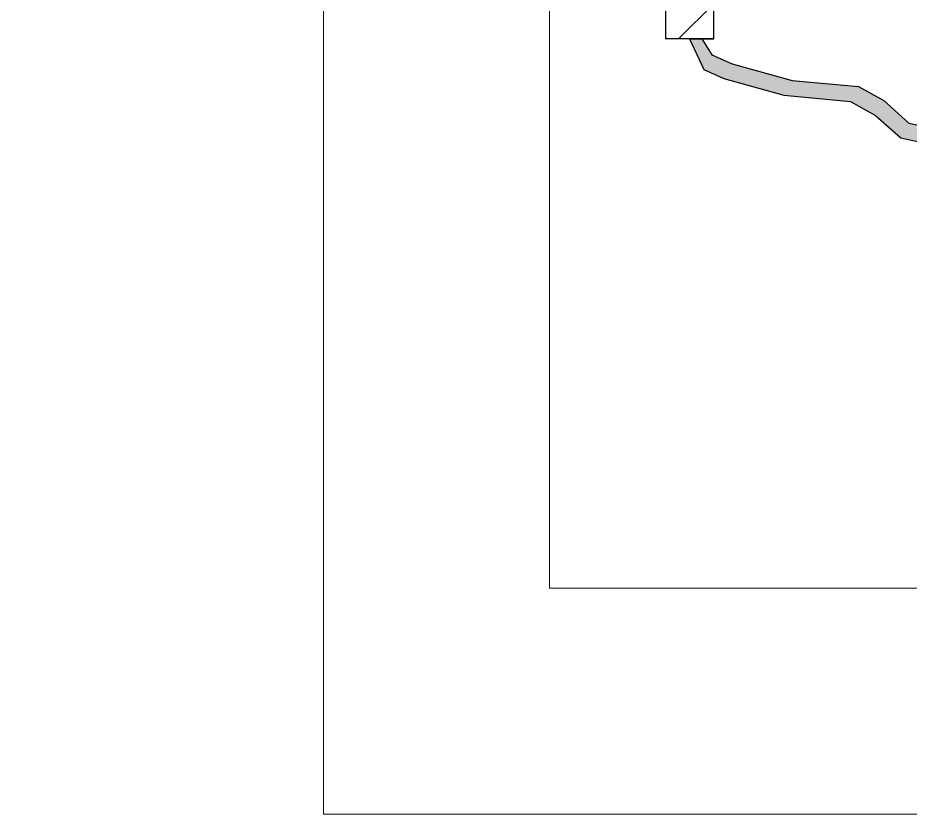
# Model space of a CAD drawing. Header units: millimetres. Extents: x 100 to 940, y 100 to 694.
# Drawn here: x 591.82 to 599.23, y 555.85 to 562.45 of the extents above; entities that cross this region are included whole.
import ezdxf

# ---------------------------------------------------------------- set-up
doc = ezdxf.new("R2010")
doc.units = ezdxf.units.MM
doc.layers.add('PAREDE', color=7, linetype='Continuous', lineweight=9)

msp = doc.modelspace()

# ---------------------------------------------------------------- hatches: boundary and pattern name
h = msp.add_hatch()
h.set_pattern_fill('ANSI31', color=2, scale=0.1)
h.set_pattern_definition([(45, (0, 57.0192), (-0.2245064, 0.2245064), [])])
h.paths.add_polyline_path([(597.5984, 602.4313, 0.414214), (597.3984, 602.6313), (591.8237, 602.6313), (591.8237, 602.2313), (596.9984, 602.2313, -0.414214), (597.1984, 602.0313), (597.1984, 562.2784), (597.5984, 562.2784)])
h = msp.add_hatch(color=2)
h.dxf.hatch_style = 1
h.paths.add_polyline_path([(597.7511, 562.0732), (597.5831, 562.1478), (597.4984, 562.2784), (597.3984, 562.2784), (597.5149, 562.0246), (597.6829, 561.95), (598.1794, 561.8119), (598.732, 561.7597), (598.9411, 561.6441), (599.1501, 561.4575), (599.3742, 561.409), (599.7997, 561.3867), (599.8063, 561.5132), (599.4424, 561.5322), (599.2184, 561.5807), (599.0093, 561.7673), (598.8003, 561.8829), (598.2477, 561.9351)])

# ---------------------------------------------------------------- linework, layer by layer
at = {"color": 2}
for p, q in [((597.5984, 562.2784), (597.5984, 602.4313)), ((597.1984, 602.0313), (597.1984, 562.2784)), ((597.5984, 562.2784), (597.1984, 562.2784)), ((597.3984, 562.2784), (597.4984, 562.2784))]:
    msp.add_line(p, q, dxfattribs=at)
for points in [[(597.3984, 562.2784), (597.5984, 562.2784)], [(597.3984, 562.2784), (597.5149, 562.0246), (597.6829, 561.95), (598.1794, 561.8119), (598.732, 561.7597), (598.9411, 561.6441), (599.1501, 561.4575), (599.3742, 561.409), (599.7997, 561.3867)], [(597.4984, 562.2784), (597.5831, 562.1478), (597.7511, 562.0732), (598.2477, 561.9351), (598.8003, 561.8829), (599.0093, 561.7673), (599.2184, 561.5807), (599.4424, 561.5322), (599.8063, 561.5132)]]:
    msp.add_lwpolyline(points, dxfattribs=at)
at = {"layer": 'PAREDE'}
for p, q in [((594.3612, 555.8498), (594.3612, 602.1813)), ((596.2362, 602.1813), (596.2362, 557.7248)), ((607.4862, 557.7248), (596.2362, 557.7248)), ((594.3612, 555.8498), (672.1737, 555.8498))]:
    msp.add_line(p, q, dxfattribs=at)

doc.saveas('drawing.dxf')
